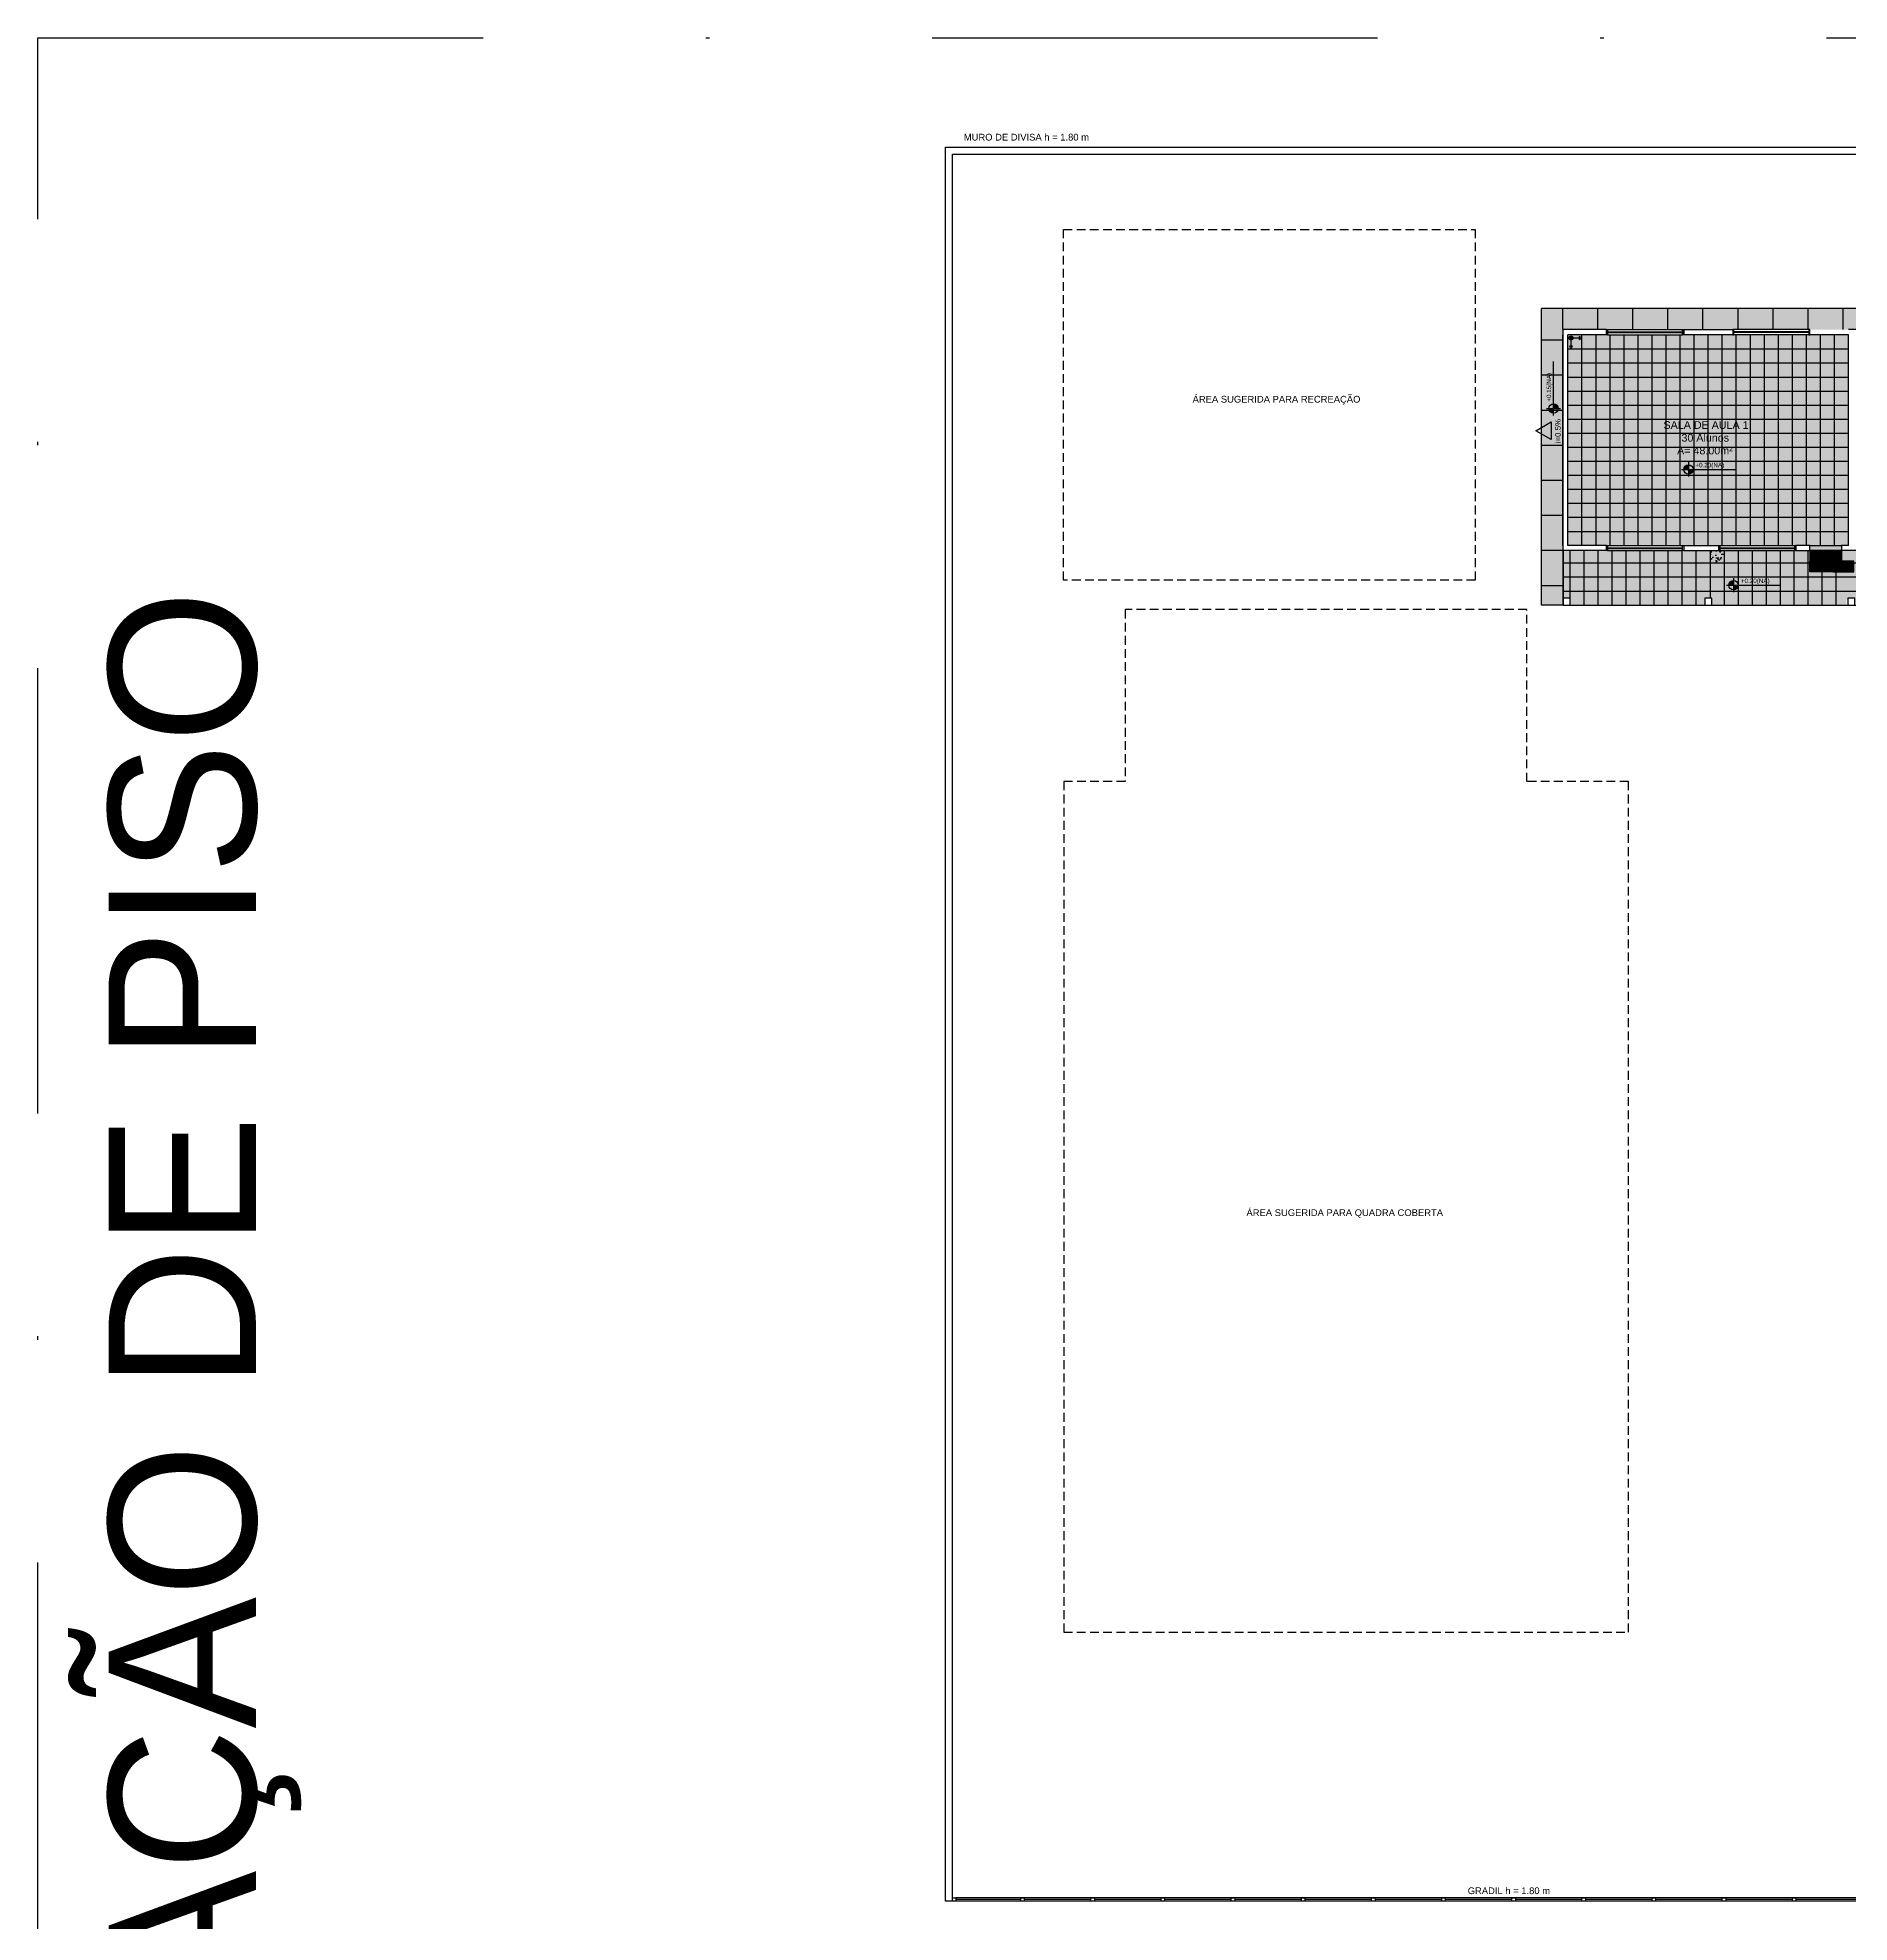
# Model space of a CAD drawing. Header units: millimetres. Extents: x 302 to 436, y 121 to 202.
# Drawn here: x 302.1 to 353.7, y 148.6 to 202.4 of the extents above; entities that cross this region are included whole.
import ezdxf

# ---------------------------------------------------------------- set-up
doc = ezdxf.new("R2010")
doc.units = ezdxf.units.MM
doc.linetypes.add('DASHDOT', pattern=[25.4, 12.7, -6.35, 0, -6.35])
doc.linetypes.add('TRACEJADO_G', pattern=[0.375, 0.25, -0.125])
for name, color, linetype in [('A-MURO', 2, 'Continuous'), ('A-PARED', 5, 'Continuous'), ('A-PAREDE', 5, 'Continuous'), ('A-PISOS-NIVEL', 1, 'Continuous'), ('A-TEXTO', 3, 'Continuous'), ('AR-ESQ', 2, 'Continuous'), ('AR-HACH', 252, 'Continuous'), ('AR-ID-PIS', 1, 'Continuous'), ('AR-PIS', 1, 'Continuous'), ('ARQ-PIS-VISTA', 8, 'Continuous'), ('ARQ-SMB-1_100', 1, 'Continuous'), ('ARQ-TXT-1_050', 2, 'Continuous'), ('ARQ-TXT-1_075', 2, 'Continuous'), ('ARQ-TXT-1_100', 2, 'Continuous'), ('ARQ_PISOTÁTIL', 8, 'Continuous'), ('PORTAL_VTA_PROX', 1, 'Continuous')]:
    doc.layers.add(name, color=color, linetype=linetype)
doc.styles.add('ESC-50-A20', font='arial.ttf', dxfattribs={"height": 0.1})
doc.styles.add('FNDE Texto Cota 0050', font='verdana.ttf', dxfattribs={"height": 0.08})

# ---------------------------------------------------------------- blocks, each defined once
blk = doc.blocks.new('FNDE-Nível Planta-1_100')
at = {"linetype": 'Continuous', "ltscale": 0.5}
h = blk.add_hatch(color=1, dxfattribs=at)
h.paths.add_polyline_path([(135.657, 7.813), (135.657, 7.981, 0.414214), (135.489, 7.813)])
h.paths.add_polyline_path([(135.657, 7.813), (135.657, 7.645, 0.414214), (135.825, 7.813)])
at = {"color": 1}
for p, q in [((135.657, 8.065), (135.657, 7.561)), ((135.405, 7.813), (135.825, 7.813)), ((135.825, 7.813), (137.338, 7.813))]:
    blk.add_line(p, q, dxfattribs=at)
blk.add_circle((135.657, 7.813), 0.168, dxfattribs=at)
blk = doc.blocks.new('A$C0271154C')
at = {"layer": 'ARQ_PISOTÁTIL'}
h = blk.add_hatch(color=152, dxfattribs=at)
h.dxf.hatch_style = 1
h.paths.add_polyline_path([(0.3, 0), (0.3, 0.3), (0, 0.3), (0, 0)])
at = {"layer": 'ARQ_PISOTÁTIL', "color": 1}
blk.add_lwpolyline([(0.3, 0), (0.3, 0.3), (0, 0.3), (0, 0)], close=True, dxfattribs=at)
at = {"layer": 'ARQ_PISOTÁTIL', "color": 250}
for points in [[(0.275, 0.288), (0.025, 0.288, 1), (0.025, 0.263), (0.275, 0.263, 1)], [(0.275, 0.237), (0.025, 0.237, 1), (0.025, 0.212), (0.275, 0.212, 1)], [(0.275, 0.188), (0.025, 0.188, 1), (0.025, 0.163), (0.275, 0.163, 1)], [(0.275, 0.138), (0.025, 0.138, 1), (0.025, 0.112), (0.275, 0.112, 1)], [(0.275, 0.087), (0.025, 0.087, 1), (0.025, 0.062), (0.275, 0.062, 1)], [(0.275, 0.038), (0.025, 0.038, 1), (0.025, 0.013), (0.275, 0.013, 1)], [(0.275, 0.284), (0.025, 0.284, 1), (0.025, 0.265), (0.275, 0.265, 1)], [(0.275, 0.235), (0.025, 0.235, 1), (0.025, 0.216), (0.275, 0.216, 1)], [(0.275, 0.184), (0.025, 0.184, 1), (0.025, 0.165), (0.275, 0.165, 1)], [(0.275, 0.135), (0.025, 0.135, 1), (0.025, 0.115), (0.275, 0.115, 1)], [(0.275, 0.085), (0.025, 0.085, 1), (0.025, 0.066), (0.275, 0.066, 1)], [(0.275, 0.034), (0.025, 0.034, 1), (0.025, 0.015), (0.275, 0.015, 1)]]:
    blk.add_lwpolyline(points, format="xyb", close=True, dxfattribs=at)
blk = doc.blocks.new('A$C50E27BFE')
at = {"layer": 'ARQ_PISOTÁTIL'}
h = blk.add_hatch(color=150, dxfattribs=at)
h.dxf.hatch_style = 1
h.paths.add_polyline_path([(0, 0), (0, 0.3), (0.3, 0.3), (0.3, 0)])
at = {"layer": 'ARQ_PISOTÁTIL', "color": 1}
blk.add_lwpolyline([(0, 0), (0, 0.3), (0.3, 0.3), (0.3, 0)], close=True, dxfattribs=at)
at = {"layer": 'ARQ_PISOTÁTIL', "color": 250}
for centre, radius in [((0.025, 0.275), 0.0125), ((0.025, 0.225), 0.0125), ((0.025, 0.175), 0.0125), ((0.025, 0.125), 0.0125), ((0.025, 0.075), 0.0125), ((0.025, 0.025), 0.0125), ((0.025, 0.275), 0.00625), ((0.025, 0.225), 0.00625), ((0.025, 0.175), 0.00625), ((0.025, 0.125), 0.00625), ((0.025, 0.075), 0.00625), ((0.025, 0.025), 0.00625), ((0.075, 0.275), 0.0125), ((0.075, 0.225), 0.0125), ((0.075, 0.175), 0.0125), ((0.075, 0.125), 0.0125), ((0.075, 0.075), 0.0125), ((0.075, 0.025), 0.0125), ((0.075, 0.275), 0.00625), ((0.075, 0.225), 0.00625), ((0.075, 0.175), 0.00625), ((0.075, 0.125), 0.00625), ((0.075, 0.075), 0.00625), ((0.075, 0.025), 0.00625), ((0.125, 0.275), 0.0125), ((0.125, 0.225), 0.0125), ((0.125, 0.175), 0.0125), ((0.125, 0.125), 0.0125), ((0.125, 0.075), 0.0125), ((0.125, 0.025), 0.0125), ((0.125, 0.275), 0.00625), ((0.125, 0.225), 0.00625), ((0.125, 0.175), 0.00625), ((0.125, 0.125), 0.00625), ((0.125, 0.075), 0.00625), ((0.125, 0.025), 0.00625), ((0.175, 0.275), 0.0125), ((0.175, 0.225), 0.0125), ((0.175, 0.175), 0.0125), ((0.175, 0.125), 0.0125), ((0.175, 0.075), 0.0125), ((0.175, 0.025), 0.0125), ((0.175, 0.275), 0.00625), ((0.175, 0.225), 0.00625), ((0.175, 0.175), 0.00625), ((0.175, 0.125), 0.00625), ((0.175, 0.075), 0.00625), ((0.175, 0.025), 0.00625), ((0.225, 0.275), 0.0125), ((0.225, 0.225), 0.0125), ((0.225, 0.175), 0.0125), ((0.225, 0.125), 0.0125), ((0.225, 0.075), 0.0125), ((0.225, 0.025), 0.0125), ((0.225, 0.275), 0.00625), ((0.225, 0.225), 0.00625), ((0.225, 0.175), 0.00625), ((0.225, 0.125), 0.00625), ((0.225, 0.075), 0.00625), ((0.225, 0.025), 0.00625), ((0.275, 0.275), 0.0125), ((0.275, 0.225), 0.0125), ((0.275, 0.175), 0.0125), ((0.275, 0.125), 0.0125), ((0.275, 0.075), 0.0125), ((0.275, 0.025), 0.0125), ((0.275, 0.275), 0.00625), ((0.275, 0.225), 0.00625), ((0.275, 0.175), 0.00625), ((0.275, 0.125), 0.00625), ((0.275, 0.075), 0.00625), ((0.275, 0.025), 0.00625)]:
    blk.add_circle(centre, radius, dxfattribs=at)
blk = doc.blocks.new('ind-pis')
at = {"layer": 'AR-ID-PIS'}
h = blk.add_hatch(color=252, dxfattribs=at)
h.dxf.hatch_style = 1
edge = h.paths.add_edge_path()
edge.add_arc((0, 0), 0.05, 0, 360)
for q in [(-0.2, 0), (0, -0.2)]:
    blk.add_line((0, 0), q, dxfattribs=at)
for points in [[(-0.2, 0.037), (-0.264, 0), (-0.2, -0.037)], [(-0.037, -0.2), (0, -0.264), (0.037, -0.2)]]:
    blk.add_lwpolyline(points, close=True, dxfattribs=at)
blk.add_circle((0, 0), 0.05, dxfattribs=at)

msp = doc.modelspace()

# ---------------------------------------------------------------- hatches: boundary and pattern name
at = {"layer": 'A-PISOS-NIVEL', "ltscale": 10}
h = msp.add_hatch(dxfattribs=at)
h.set_pattern_fill('AR-SAND', color=256, scale=0.004, style=0)
h.set_pattern_definition([(37.5, (140.25046, 130.1281), (-0.00640013, 0.1957653), [0, -0.154432, 0, -0.17272, 0, -0.1651]), (7.5, (140.25046, 130.1281), (0.1798093, 0.28673004), [0, -0.083312, 0, -0.139192, 0, -0.05334]), (327.5, (140.1255, 130.1281), (0.31639695, 0.00057487), [0, -0.0508, 0, -0.18288, 0, -0.23876]), (317.5, (140.1255, 130.1281), (0.30542258, 0.08917173), [0, -0.0254, 0, -0.119888, 0, -0.13716])])
h.paths.add_polyline_path([(353.682, 193.899), (345.682, 193.899), (345.682, 187.899), (353.682, 187.899)])
h = msp.add_hatch(dxfattribs=at)
h.set_pattern_fill('AR-SAND', color=256, scale=0.004, style=0)
h.set_pattern_definition([(37.5, (148.40046, 130.1281), (-0.00640013, 0.195765295), [0, -0.154432, 0, -0.17272, 0, -0.1651]), (7.5, (148.40046, 130.1281), (0.17980931, 0.28673004), [0, -0.083312, 0, -0.139192, 0, -0.05334]), (327.5, (148.2755, 130.1281), (0.31639695, 0.00057487), [0, -0.0508, 0, -0.18288, 0, -0.23876]), (317.5, (148.2755, 130.1281), (0.30542258, 0.08917173), [0, -0.0254, 0, -0.119888, 0, -0.13716])])
h.paths.add_polyline_path([(349.787, 186.399), (349.787, 186.199), (353.614, 186.199), (353.614, 186.349), (353.682, 186.349), (353.682, 186.399), (353.882, 186.399), (353.882, 186.199), (357.737, 186.199), (357.737, 186.399), (357.937, 186.399), (357.937, 186.199), (361.807, 186.199), (361.807, 186.399), (362.007, 186.399), (362.007, 186.199), (365.887, 186.199), (365.887, 186.399), (366.087, 186.399), (366.087, 186.199), (369.957, 186.199), (369.957, 186.399), (370.157, 186.399), (370.157, 186.199), (372.732, 186.199), (372.732, 186.399), (372.932, 186.399), (372.932, 186.199), (375.333, 186.199), (375.333, 186.399), (375.533, 186.399), (375.533, 186.199), (378.107, 186.199), (378.107, 186.399), (378.307, 186.399), (378.307, 186.199), (382.177, 186.199), (382.177, 186.399), (382.377, 186.399), (382.377, 186.199), (386.257, 186.199), (386.257, 186.399), (386.457, 186.399), (386.457, 186.199), (390.327, 186.199), (390.327, 186.399), (390.527, 186.399), (390.527, 186.199), (394.402, 186.199), (394.402, 186.399), (394.602, 186.399), (394.602, 186.199), (398.477, 186.199), (398.477, 186.399), (398.677, 186.399), (398.677, 186.199), (402.517, 186.199), (402.517, 186.399), (402.732, 186.399), (402.732, 187.749), (345.542, 187.749), (345.542, 186.399), (345.742, 186.399), (345.742, 186.199), (349.587, 186.199), (349.587, 186.399)])
h = msp.add_hatch(dxfattribs=at)
h.set_pattern_fill('AR-SAND', color=256, scale=0.004, style=0)
h.set_pattern_definition([(37.5, (147.61046, 130.1281), (-0.00640013, 0.1957653), [0, -0.154432, 0, -0.17272, 0, -0.1651]), (7.5, (147.61046, 130.1281), (0.1798093, 0.28673004), [0, -0.083312, 0, -0.139192, 0, -0.05334]), (327.5, (147.4855, 130.1281), (0.31639695, 0.00057487), [0, -0.0508, 0, -0.18288, 0, -0.23876]), (317.5, (147.4855, 130.1281), (0.30542258, 0.08917173), [0, -0.0254, 0, -0.119888, 0, -0.13716])])
h.paths.add_polyline_path([(350.142, 187.749), (349.742, 187.749), (349.742, 187.399), (350.142, 187.399)])
at = {"layer": 'ARQ-PIS-VISTA'}
h = msp.add_hatch(dxfattribs=at)
h.set_pattern_fill('DOTS', color=251, scale=0.08, angle=165)
h.set_pattern_definition([(165, (148.40046, 130.1281), (-0.09420631, -0.10623757), [0, -0.127])])
h.paths.add_polyline_path([(345.532, 186.199), (344.927, 186.199), (344.932, 194.649), (403.332, 194.649), (403.332, 186.199), (402.732, 186.199), (402.732, 194.049), (345.532, 194.049)])
at = {"layer": 'ARQ_PISOTÁTIL'}
h = msp.add_hatch(color=256, dxfattribs=at)
h.dxf.hatch_style = 1
h.set_gradient(color1=(173, 173, 173), color2=(173, 173, 173), tint=1)
h.paths.add_polyline_path([(352.582, 187.749), (353.482, 187.749), (353.482, 187.899), (352.582, 187.899)])

# ---------------------------------------------------------------- linework, layer by layer
at = {"linetype": 'DASHDOT'}
msp.add_lwpolyline([(302.055, 202.372), (435.808, 202.372), (435.808, 120.703), (302.055, 120.703)], close=True, dxfattribs=at)
at = {"color": 3}
for points in [[(328.232, 149.249), (328.132, 149.249), (328.132, 149.349), (328.232, 149.349)], [(330.182, 149.249), (330.082, 149.249), (330.082, 149.349), (330.182, 149.349)], [(332.182, 149.249), (332.082, 149.249), (332.082, 149.349), (332.182, 149.349)], [(334.182, 149.249), (334.082, 149.249), (334.082, 149.349), (334.182, 149.349)], [(336.182, 149.249), (336.082, 149.249), (336.082, 149.349), (336.182, 149.349)], [(338.182, 149.249), (338.082, 149.249), (338.082, 149.349), (338.182, 149.349)], [(340.182, 149.249), (340.082, 149.249), (340.082, 149.349), (340.182, 149.349)], [(342.182, 149.249), (342.082, 149.249), (342.082, 149.349), (342.182, 149.349)], [(344.182, 149.249), (344.082, 149.249), (344.082, 149.349), (344.182, 149.349)], [(346.182, 149.249), (346.082, 149.249), (346.082, 149.349), (346.182, 149.349)], [(348.182, 149.249), (348.082, 149.249), (348.082, 149.349), (348.182, 149.349)], [(350.182, 149.249), (350.082, 149.249), (350.082, 149.349), (350.182, 149.349)], [(352.182, 149.249), (352.082, 149.249), (352.082, 149.349), (352.182, 149.349)]]:
    msp.add_lwpolyline(points, close=True, dxfattribs=at)
at = {"layer": 'A-MURO'}
for p, q in [((327.932, 149.249), (327.932, 199.249)), ((327.932, 199.249), (407.932, 199.249)), ((328.132, 149.249), (328.132, 199.049)), ((328.132, 199.049), (407.732, 199.049)), ((328.132, 149.249), (327.932, 149.249))]:
    msp.add_line(p, q, dxfattribs=at)
at = {"layer": 'A-PARED'}
for points in [[(349.787, 186.399), (349.587, 186.399), (349.587, 186.199), (349.787, 186.199)], [(353.857, 186.399), (353.657, 186.399), (353.657, 186.199), (353.857, 186.199)]]:
    msp.add_lwpolyline(points, close=True, dxfattribs=at)
at = {"layer": 'A-PAREDE'}
for p, q in [((345.532, 194.049), (345.532, 187.749)), ((346.782, 193.899), (346.782, 194.049)), ((352.582, 193.899), (352.582, 194.049)), ((345.682, 187.899), (345.682, 193.899)), ((346.782, 193.899), (345.682, 193.899)), ((353.682, 187.899), (353.682, 193.899)), ((346.782, 187.749), (345.532, 187.749)), ((346.782, 187.899), (345.682, 187.899)), ((346.782, 187.899), (346.782, 187.749)), ((348.982, 187.899), (349.982, 187.899)), ((348.982, 187.899), (348.982, 187.749)), ((348.982, 187.749), (349.982, 187.749)), ((349.982, 187.899), (349.982, 187.749)), ((352.182, 187.749), (352.182, 187.899)), ((353.682, 187.899), (353.482, 187.899)), ((353.482, 187.899), (353.482, 187.749)), ((353.482, 187.899), (353.482, 187.749)), ((354.932, 187.749), (353.482, 187.749))]:
    msp.add_line(p, q, dxfattribs=at)
for points in [[(346.782, 194.049), (345.532, 194.049)], [(354.932, 194.049), (353.682, 194.049)], [(345.532, 187.899), (345.532, 187.899), (345.532, 193.899)], [(353.682, 187.899), (353.682, 187.899), (353.682, 193.899), (352.582, 193.899)]]:
    msp.add_lwpolyline(points, dxfattribs=at)
for points in [[(350.382, 194.049), (350.382, 193.899), (348.982, 193.899), (348.982, 194.049)], [(352.582, 187.899), (352.182, 187.899), (352.182, 187.749), (352.582, 187.749)], [(345.742, 186.399), (345.542, 186.399), (345.542, 186.199), (345.742, 186.199)]]:
    msp.add_lwpolyline(points, close=True, dxfattribs=at)
at = {"layer": 'A-PISOS-NIVEL'}
for p, q in [((344.932, 186.199), (344.932, 194.649)), ((403.332, 194.649), (344.932, 194.649)), ((345.542, 186.199), (344.927, 186.199))]:
    msp.add_line(p, q, dxfattribs=at)
at = {"layer": 'A-PISOS-NIVEL', "color": 2}
for p, q in [((345.542, 186.199), (345.542, 187.749)), ((345.542, 187.749), (345.542, 186.199)), ((345.542, 186.199), (361.807, 186.199))]:
    msp.add_line(p, q, dxfattribs=at)
at = {"layer": 'AR-ESQ', "color": 1}
for p, q in [((346.812, 194.049), (348.952, 194.049)), ((352.552, 194.049), (350.412, 194.049)), ((346.812, 193.899), (348.952, 193.899)), ((352.552, 193.899), (350.412, 193.899)), ((346.812, 187.899), (348.952, 187.899)), ((346.812, 187.749), (348.952, 187.749)), ((350.012, 187.899), (352.152, 187.899)), ((350.012, 187.749), (352.152, 187.749))]:
    msp.add_line(p, q, dxfattribs=at)
at = {"layer": 'AR-ESQ'}
for p, q in [((346.812, 193.984), (348.952, 193.984)), ((346.812, 193.964), (348.952, 193.964)), ((352.552, 193.984), (350.412, 193.984)), ((352.552, 193.964), (350.412, 193.964)), ((346.812, 187.834), (348.952, 187.834)), ((346.812, 187.814), (348.952, 187.814)), ((350.012, 187.834), (352.152, 187.834)), ((350.012, 187.814), (352.152, 187.814))]:
    msp.add_line(p, q, dxfattribs=at)
for points in [[(346.782, 194.049), (346.812, 194.049), (346.812, 193.899), (346.782, 193.899)], [(348.952, 194.049), (348.982, 194.049), (348.982, 193.899), (348.952, 193.899)], [(350.412, 194.049), (350.382, 194.049), (350.382, 193.899), (350.412, 193.899)], [(352.582, 194.049), (352.552, 194.049), (352.552, 193.899), (352.582, 193.899)], [(346.782, 187.899), (346.812, 187.899), (346.812, 187.749), (346.782, 187.749)], [(348.952, 187.899), (348.982, 187.899), (348.982, 187.749), (348.952, 187.749)], [(349.982, 187.899), (350.012, 187.899), (350.012, 187.749), (349.982, 187.749)], [(352.152, 187.899), (352.182, 187.899), (352.182, 187.749), (352.152, 187.749)]]:
    msp.add_lwpolyline(points, close=True, dxfattribs=at)
at = {"layer": 'AR-HACH'}
for p, q in [((345.682, 193.499), (353.682, 193.499)), ((346.082, 187.899), (346.082, 193.899)), ((346.482, 187.899), (346.482, 193.899)), ((346.882, 187.899), (346.882, 193.899)), ((347.282, 187.899), (347.282, 193.899)), ((347.682, 187.899), (347.682, 193.899)), ((348.082, 187.899), (348.082, 193.899)), ((348.482, 187.899), (348.482, 193.899)), ((348.882, 187.899), (348.882, 193.899)), ((349.282, 187.899), (349.282, 193.899)), ((349.682, 187.899), (349.682, 193.899)), ((350.082, 187.899), (350.082, 193.899)), ((350.482, 187.899), (350.482, 193.899)), ((350.882, 187.899), (350.882, 193.899)), ((351.282, 187.899), (351.282, 193.899)), ((351.682, 187.899), (351.682, 193.899)), ((352.082, 187.899), (352.082, 193.899)), ((352.482, 187.899), (352.482, 193.899)), ((352.882, 187.899), (352.882, 193.899)), ((353.282, 187.899), (353.282, 193.899)), ((345.682, 193.099), (353.682, 193.099)), ((345.682, 192.699), (353.682, 192.699)), ((345.683, 192.299), (353.683, 192.299)), ((345.683, 191.899), (353.683, 191.899)), ((345.683, 191.499), (353.683, 191.499)), ((345.682, 191.099), (353.682, 191.099)), ((345.682, 190.699), (353.682, 190.699)), ((345.682, 190.299), (353.682, 190.299)), ((345.682, 189.899), (353.682, 189.899)), ((345.682, 189.499), (353.682, 189.499)), ((345.682, 189.099), (353.682, 189.099)), ((345.682, 188.699), (353.682, 188.699)), ((345.682, 188.299), (353.682, 188.299)), ((345.742, 186.199), (345.742, 187.749)), ((346.142, 186.199), (346.142, 187.749)), ((346.542, 186.199), (346.542, 187.749)), ((346.942, 186.199), (346.942, 187.749)), ((347.342, 186.199), (347.342, 187.749)), ((347.742, 186.199), (347.742, 187.749)), ((348.142, 186.199), (348.142, 187.749)), ((348.542, 186.199), (348.542, 187.749)), ((348.942, 186.199), (348.942, 187.749)), ((349.342, 186.199), (349.342, 187.749)), ((349.742, 186.399), (349.742, 187.749)), ((350.142, 186.199), (350.142, 187.749)), ((350.542, 186.199), (350.542, 187.749)), ((350.942, 186.199), (350.942, 187.749)), ((351.342, 186.199), (351.342, 187.749)), ((351.742, 186.199), (351.742, 187.749)), ((352.132, 186.199), (352.132, 187.749)), ((352.532, 186.199), (352.532, 187.749)), ((345.542, 187.399), (360.732, 187.399)), ((345.542, 186.999), (402.732, 186.999)), ((352.932, 186.199), (352.932, 187.149)), ((353.332, 186.199), (353.332, 187.149)), ((345.542, 186.599), (402.732, 186.599)), ((345.542, 186.199), (347.292, 186.199))]:
    msp.add_line(p, q, dxfattribs=at)
msp.add_lwpolyline([(352.582, 187.899), (353.482, 187.899), (353.482, 187.749), (352.582, 187.749)], close=True, dxfattribs=at)
at = {"layer": 'AR-PIS', "color": 251, "ltscale": 10}
for p, q in [((330.082, 149.299), (328.232, 149.299)), ((332.082, 149.299), (330.182, 149.299)), ((334.082, 149.299), (332.182, 149.299)), ((336.082, 149.299), (334.182, 149.299)), ((338.082, 149.299), (336.182, 149.299)), ((340.082, 149.299), (338.182, 149.299)), ((342.082, 149.299), (340.182, 149.299)), ((344.082, 149.299), (342.182, 149.299)), ((346.082, 149.299), (344.182, 149.299)), ((348.082, 149.299), (346.182, 149.299)), ((350.082, 149.299), (348.182, 149.299)), ((352.082, 149.299), (350.182, 149.299)), ((354.082, 149.299), (352.182, 149.299))]:
    msp.add_line(p, q, dxfattribs=at)
at = {"layer": 'ARQ-PIS-VISTA', "linetype": 'TRACEJADO_G'}
for p, q in [((331.302, 196.907), (343.04, 196.907)), ((331.302, 186.907), (331.302, 196.907)), ((343.04, 196.907), (343.04, 186.907)), ((343.04, 186.907), (331.302, 186.907))]:
    msp.add_line(p, q, dxfattribs=at)
at = {"layer": 'ARQ-PIS-VISTA', "color": 251}
for p, q in [((345.532, 194.049), (345.532, 194.649)), ((346.532, 194.049), (346.532, 194.649)), ((347.532, 194.049), (347.532, 194.649)), ((348.532, 194.049), (348.532, 194.649)), ((349.532, 194.049), (349.532, 194.649)), ((350.532, 194.049), (350.532, 194.649)), ((351.532, 194.049), (351.532, 194.649)), ((352.532, 194.049), (352.532, 194.649)), ((353.532, 194.049), (353.532, 194.649)), ((345.532, 193.749), (344.932, 193.749)), ((345.532, 192.749), (344.932, 192.749)), ((345.532, 191.749), (344.932, 191.749)), ((345.532, 190.749), (344.932, 190.749)), ((345.532, 189.749), (344.932, 189.749)), ((345.532, 188.749), (344.932, 188.749)), ((345.532, 187.749), (344.932, 187.749)), ((345.532, 186.749), (344.932, 186.749))]:
    msp.add_line(p, q, dxfattribs=at)
at = {"layer": 'ARQ-PIS-VISTA', "linetype": 'TRACEJADO_G'}
msp.add_lwpolyline([(344.511, 186.069), (333.061, 186.069), (333.061, 181.169), (331.307, 181.169), (331.307, 156.919), (347.407, 156.919), (347.407, 181.169), (344.511, 181.169), (344.511, 186.069)], dxfattribs=at)
at = {"layer": 'ARQ-SMB-1_100', "color": 5}
msp.add_lwpolyline([(344.766, 191.167), (345.199, 191.417), (345.199, 190.917)], close=True, dxfattribs=at)
at = {"layer": 'PORTAL_VTA_PROX'}
for p, q in [((368.082, 149.349), (328.232, 149.349)), ((368.082, 149.249), (328.232, 149.249))]:
    msp.add_line(p, q, dxfattribs=at)

# ---------------------------------------------------------------- block references
at = {"layer": 'AR-ID-PIS', "xscale": 1.171655079902223, "yscale": 1.171655079902223, "zscale": 1.171655079902223, "rotation": 90}
msp.add_blockref('ind-pis', (345.768, 193.812), dxfattribs=at)
at = {"layer": 'ARQ-SMB-1_100', "xscale": 0.8, "yscale": 0.8, "zscale": 0.8, "rotation": 90}
msp.add_blockref('FNDE-Nível Planta-1_100', (351.521, 83.274), dxfattribs=at)
at = {"layer": 'ARQ-SMB-1_100', "xscale": 0.8, "yscale": 0.8, "zscale": 0.8}
for p in [(240.593, 183.815), (241.88, 180.514)]:
    msp.add_blockref('FNDE-Nível Planta-1_100', p, dxfattribs=at)
at = {"layer": 'ARQ_PISOTÁTIL', "ltscale": 10, "xscale": -1}
msp.add_blockref('A$C50E27BFE', (352.882, 187.449), dxfattribs=at)
at = {"layer": 'ARQ_PISOTÁTIL', "ltscale": 10, "rotation": 180}
for p in [(353.182, 187.749), (353.482, 187.749), (352.882, 187.449), (353.182, 187.449), (353.482, 187.449)]:
    msp.add_blockref('A$C50E27BFE', p, dxfattribs=at)
at = {"layer": 'ARQ_PISOTÁTIL', "ltscale": 10}
for p in [(353.232, 187.149), (353.532, 187.149)]:
    msp.add_blockref('A$C0271154C', p, dxfattribs=at)

# ---------------------------------------------------------------- texts
at = {"layer": 'A-TEXTO'}
msp.add_text('PAGINAÇÃO DE PISO', height=4.2, rotation=90, dxfattribs=at).set_placement((308.276, 128.895))
at = {"layer": 'ARQ-SMB-1_100', "style": 'ESC-50-A20'}
msp.add_attdef('+0.15(NA)', (345.203, 191.996), 'NA', height=0.128, rotation=90, dxfattribs=at)
for p in [(349.315, 190.125), (350.612, 186.825)]:
    msp.add_attdef('+0.20(NA)', p, 'NA', height=0.128, dxfattribs=at)
at = {"layer": 'ARQ-TXT-1_050', "insert": (347.853, 191.44), "char_height": 0.21845, "attachment_point": 1, "style": 'ESC-50-A20'}
msp.add_mtext_dynamic_manual_height_columns('\\pi0.5533;SALA DE AULA 1\\P\\pi1.0649;30 Alunos      \\P\\pi0.94074;A= 48.00m²', width=3.27851, gutter_width=1, heights=[0], dxfattribs=at)
at = {"layer": 'ARQ-TXT-1_075', "style": 'ESC-50-A20'}
for s, p in [('MURO DE DIVISA h = 1.80 m', (328.458, 199.44)), ('ÁREA SUGERIDA PARA RECREAÇÃO', (334.981, 191.97)), ('ÁREA SUGERIDA PARA QUADRA COBERTA', (336.517, 168.782)), ('GRADIL h = 1.80 m', (342.824, 149.452))]:
    msp.add_text(s, height=0.192, dxfattribs=at).set_placement(p)
at = {"layer": 'ARQ-TXT-1_100', "color": 5, "insert": (345.478, 190.812), "char_height": 0.16, "attachment_point": 7, "rotation": 90, "style": 'FNDE Texto Cota 0050'}
msp.add_mtext_dynamic_manual_height_columns('{\\fArial|b0|i0|c0|p34;i=0.5%}', width=0.66255, gutter_width=0.5, heights=[0], dxfattribs=at)

doc.saveas('drawing.dxf')
